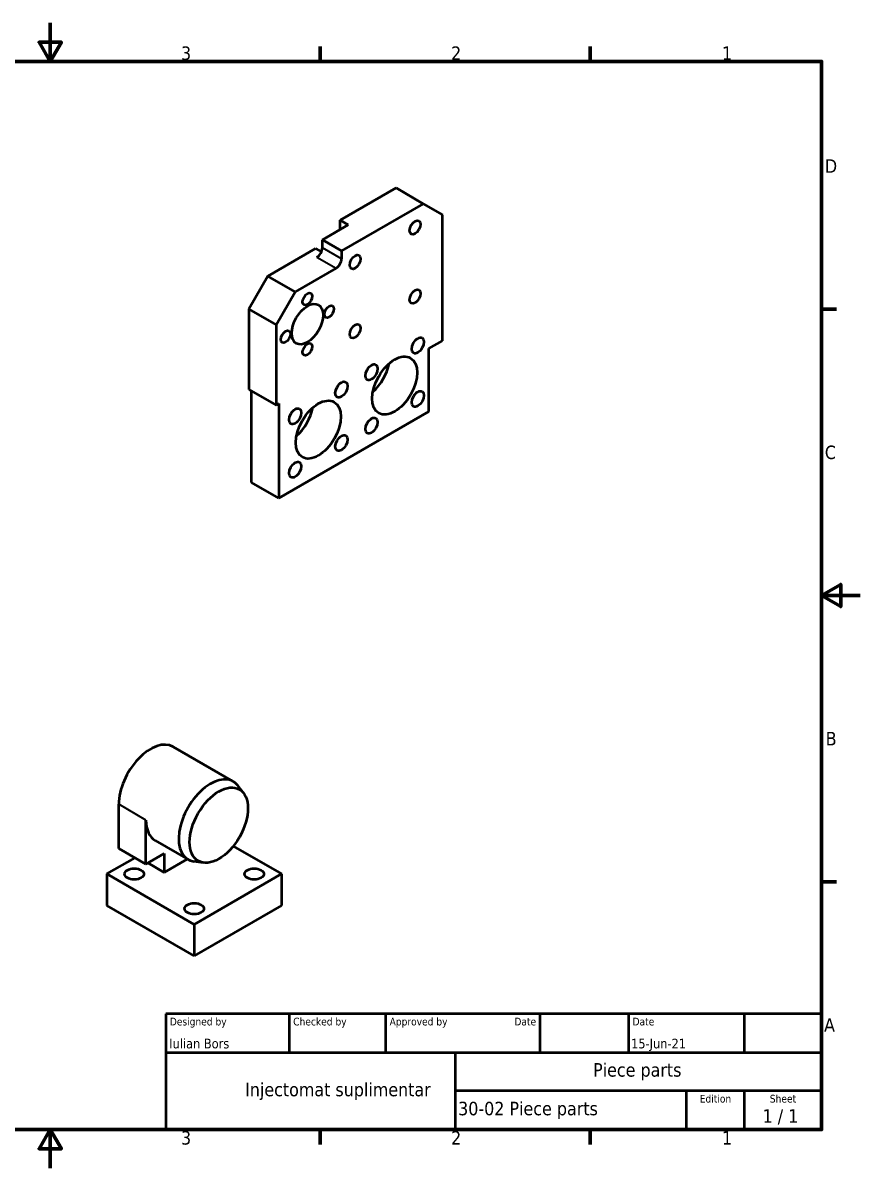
# Model space of a CAD drawing. Header units: millimetres. Extents: x 0 to 420, y 0 to 297.
# Drawn here: x 202.9 to 420, y 0 to 297 of the extents above; entities that cross this region are included whole.
import ezdxf
from ezdxf.enums import TextEntityAlignment as Align

# ---------------------------------------------------------------- set-up
doc = ezdxf.new("R2010")
doc.units = ezdxf.units.MM
for name, color, linetype, lineweight in [('Border (ISO)', 7, 'Continuous', 70), ('Title (ISO)', 7, 'Continuous', 50), ('Visible (ISO)', 7, 'Continuous', 50), ('Visible Narrow (ISO)', 7, 'Continuous', 35)]:
    doc.layers.add(name, color=color, linetype=linetype, lineweight=lineweight)
doc.styles.add('Note Text (ISO)', font='tahoma.ttf')
doc.styles.add('Text Style39', font='tahoma.ttf')
doc.styles.add('Text Style41', font='tahoma.ttf')

# ---------------------------------------------------------------- blocks, each defined once
blk = doc.blocks.new('Borders Default Border')
at = {"layer": 'Border (ISO)'}
for p, q in [((280, 287), (280, 290.9)), ((350, 287), (350, 290.9)), ((410, 222.75), (413.9, 222.75)), ((410, 74.25), (413.9, 74.25)), ((280, 10), (280, 6.1)), ((350, 10), (350, 6.1))]:
    blk.add_line(p, q, dxfattribs=at)
at = {"layer": 'Border (ISO)', "flags": 128}
for points in [[(210, 297), (210, 287), (207.11, 292), (212.89, 292), (210, 287)], [(10, 10), (10, 287), (410, 287), (410, 10), (10, 10)], [(420, 148.5), (410, 148.5), (415, 151.39), (415, 145.61), (410, 148.5)], [(210, 0), (210, 10), (207.11, 5), (212.89, 5), (210, 10)]]:
    blk.add_lwpolyline(points, dxfattribs=at)
at = {"layer": 'Border (ISO)', "char_height": 3.5, "attachment_point": 7, "style": 'Note Text (ISO)'}
for s, insert in [('3', (243.91, 287.33)), ('2', (313.94, 287.4)), ('1', (384.21, 287.4)), ('D', (410.87, 258.13)), ('C', (410.86, 183.81)), ('B', (411.08, 109.63)), ('A', (410.66, 35.38)), ('3', (243.91, 6.03)), ('2', (313.94, 6.1)), ('1', (384.21, 6.1))]:
    blk.add_mtext(s, dxfattribs=dict(at, insert=insert))
blk = doc.blocks.new('Title Blocks I.A.B')
at = {"layer": 'Title (ISO)'}
for p, q in [((270.07, 130), (100.07, 130)), ((100.07, 130), (100.07, 100)), ((132.07, 120), (132.07, 130)), ((157.07, 120), (157.07, 130)), ((197.07, 120), (197.07, 130)), ((220.07, 120), (220.07, 130)), ((250.07, 120), (250.07, 130)), ((270.07, 100), (270.07, 130)), ((100.07, 120), (270.07, 120)), ((175.07, 120), (175.07, 100)), ((270.07, 110), (175.07, 110)), ((235.07, 100), (235.07, 110)), ((250.07, 100), (250.07, 110)), ((100.07, 100), (270.07, 100))]:
    blk.add_line(p, q, dxfattribs=at)
at = {"layer": 'Title (ISO)', "style": 'Text Style41'}
for s, p in [('Designed by', (101.07, 129)), ('Checked by', (133.07, 129)), ('Approved by', (158.07, 129)), ('Date', (221.07, 129))]:
    blk.add_text(s, height=2, dxfattribs=at).set_placement(p, align=Align.TOP_LEFT)
blk.add_text('Date', height=2, dxfattribs=at).set_placement((196.07, 129), align=Align.TOP_RIGHT)
for s, p in [('Edition', (242.57, 109)), ('Sheet', (260.07, 109))]:
    blk.add_text(s, height=2, dxfattribs=at).set_placement(p, align=Align.TOP_CENTER)
at = {"layer": 'Title (ISO)', "style": 'Note Text (ISO)'}
blk.add_text('1 / 1 ', height=3.5, dxfattribs=at).set_placement((260.07, 103.5), align=Align.MIDDLE_CENTER)
at = {"layer": 'Title (ISO)'}
for tag, p, height, style in [('AUTHOR_001', (100.92, 121.05), 2.5, 'Text Style39'), ('CREATION_DATE_001', (220.69, 121.05), 2.5, 'Text Style39'), ('TITLE_001', (210.83, 113.72), 3.5, 'Note Text (ISO)'), ('COMPANY_001', (102.23, 108.63), 3.5, 'Note Text (ISO)'), ('PART_NUMBER_001', (175.84, 103.7), 3.5, 'Note Text (ISO)')]:
    blk.add_attdef(tag, p, '', height=height, dxfattribs=dict(at, style=style))
at = {"layer": 'Title (ISO)', "style": 'Text Style39'}
for tag, p in [('CHECKED_BY', (133.07, 121)), ('ENG_APPROVED_BY', (158.07, 121))]:
    blk.add_attdef(tag, text='', height=2.5, dxfattribs=at).set_placement(p, align=Align.BOTTOM_LEFT)
blk.add_attdef('ENG_APPROVAL_DATE', text='', height=2.5, dxfattribs=at).set_placement((196.07, 121), align=Align.BOTTOM_RIGHT)
at = {"layer": 'Title (ISO)', "style": 'Note Text (ISO)'}
blk.add_attdef('REVISION_NUMBER', text='', height=3.5, dxfattribs=at).set_placement((242.57, 103.5), align=Align.MIDDLE_CENTER)

msp = doc.modelspace()

# ---------------------------------------------------------------- linework, layer by layer
at = {"layer": 'Visible (ISO)'}
for p, q in [((299.666, 254.184), (285.171, 245.815)), ((299.666, 254.184), (306.737, 250.101)), ((306.737, 250.101), (285.524, 237.854)), ((306.737, 250.101), (311.687, 247.243)), ((311.687, 214.584), (311.687, 247.243)), ((287.292, 244.59), (280.574, 240.711)), ((285.171, 243.365), (285.171, 245.815)), ((285.171, 245.815), (287.292, 244.59)), ((280.574, 240.711), (285.524, 237.854)), ((280.574, 238.67), (280.574, 240.711)), ((266.432, 231.322), (278.807, 238.466)), ((278.807, 238.466), (280.321, 237.592)), ((285.524, 237.854), (285.524, 235.812)), ((284.11, 233.363), (273.503, 227.239)), ((266.432, 231.322), (261.483, 222.749)), ((273.503, 227.239), (266.432, 231.322)), ((268.554, 218.666), (273.503, 227.239)), ((261.483, 222.749), (268.554, 218.666)), ((261.483, 222.749), (261.483, 201.928)), ((268.554, 218.666), (268.554, 197.845)), ((308.152, 212.542), (311.687, 214.584)), ((308.152, 196.212), (308.152, 212.542)), ((261.483, 201.928), (268.554, 197.845)), ((262.19, 177.841), (262.19, 201.52)), ((268.554, 197.845), (269.261, 198.254)), ((269.261, 198.254), (269.261, 173.759)), ((269.261, 173.759), (308.152, 196.212)), ((269.261, 173.759), (262.19, 177.841)), ((241.879, 109.267), (257.435, 100.286)), ((260.167, 97.206), (258.649, 99.204)), ((227.756, 82.927), (227.756, 94.358)), ((234.827, 78.845), (234.827, 90.276)), ((237.25, 84.92), (245.735, 80.021)), ((257.452, 83.5), (269.97, 76.273)), ((224.715, 76.273), (231.998, 80.478)), ((227.756, 82.927), (234.827, 78.845)), ((234.827, 78.845), (239.564, 81.58)), ((239.564, 81.58), (239.564, 76.681)), ((239.564, 76.681), (235.322, 79.131)), ((245.542, 80.132), (239.564, 76.681)), ((249.768, 79.195), (247.279, 79.51)), ((224.715, 76.273), (224.715, 68.108)), ((247.343, 63.209), (224.715, 76.273)), ((269.97, 76.273), (247.343, 63.209)), ((269.97, 76.273), (269.97, 68.108)), ((247.343, 55.044), (224.715, 68.108)), ((269.97, 68.108), (247.343, 55.044)), ((247.343, 63.209), (247.343, 55.044))]:
    msp.add_line(p, q, dxfattribs=at)
for centre, major_axis in [((304.616, 243.977), (1, 1.732)), ((289.06, 234.996), (1, 1.732)), ((276.685, 225.402), (0.875, 1.516)), ((304.616, 226.015), (1, 1.732)), ((276.685, 218.87), (2.875, 4.98)), ((282.342, 222.136), (0.875, 1.516)), ((271.028, 215.604), (0.875, 1.516)), ((289.06, 217.033), (1, 1.732)), ((276.685, 212.338), (0.875, 1.516)), ((305.313, 213.341), (1.125, 1.949)), ((299.313, 202.948), (4.125, 7.145)), ((293.313, 206.413), (1.125, 1.949)), ((285.514, 201.91), (1.125, 1.949)), ((279.514, 191.518), (4.125, 7.145)), ((305.313, 199.484), (1.125, 1.949)), ((273.514, 194.982), (1.125, 1.949)), ((293.313, 192.556), (1.125, 1.949)), ((285.514, 188.053), (1.125, 1.949)), ((273.514, 181.125), (1.125, 1.949)), ((253.707, 88.929), (5.35, 9.266)), ((231.786, 76.273), (-2.5, 0)), ((262.899, 76.273), (2.5, 0)), ((247.343, 67.291), (2.5, 0))]:
    msp.add_ellipse(centre, major_axis=major_axis, ratio=0.5773503, dxfattribs=at)
for centre, major_axis, start_param, end_param in [((279.16, 237.854), (-1, -1.732), 0.7853982, 2.3561945), ((284.11, 234.996), (1, 1.732), 3.9269908, 5.4977871), ((292.242, 207.031), (4.125, 7.145), 4.1712046, 5.2535734), ((272.443, 195.6), (4.125, 7.145), 4.1712046, 5.2535734), ((236.029, 99.135), (5.85, 10.132), 0, 2.3561945), ((251.585, 90.153), (5.85, 10.132), 6.0452442, 9.6627191), ((243.1, 95.052), (-5.85, -10.132), 5.4977871, 6.2831853)]:
    msp.add_ellipse(centre, major_axis=major_axis, ratio=0.5773503, start_param=start_param, end_param=end_param, dxfattribs=at)
at = {"layer": 'Visible Narrow (ISO)'}
for p, q in [((285.524, 235.812), (280.574, 238.67)), ((279.16, 236.221), (284.11, 233.363)), ((234.827, 90.276), (227.756, 94.358))]:
    msp.add_line(p, q, dxfattribs=at)

# ---------------------------------------------------------------- block references
msp.add_blockref('Borders Default Border', (0, 0))
msp.add_blockref('Title Blocks I.A.B', (139.929, -90)).add_auto_attribs({'TITLE_001': 'Piece parts', 'PART_NUMBER_001': '30-02 Piece parts', 'COMPANY_001': '              Injectomat suplimentar', 'AUTHOR_001': 'Iulian Bors', 'CREATION_DATE_001': '15-Jun-21'})

doc.saveas('drawing.dxf')
